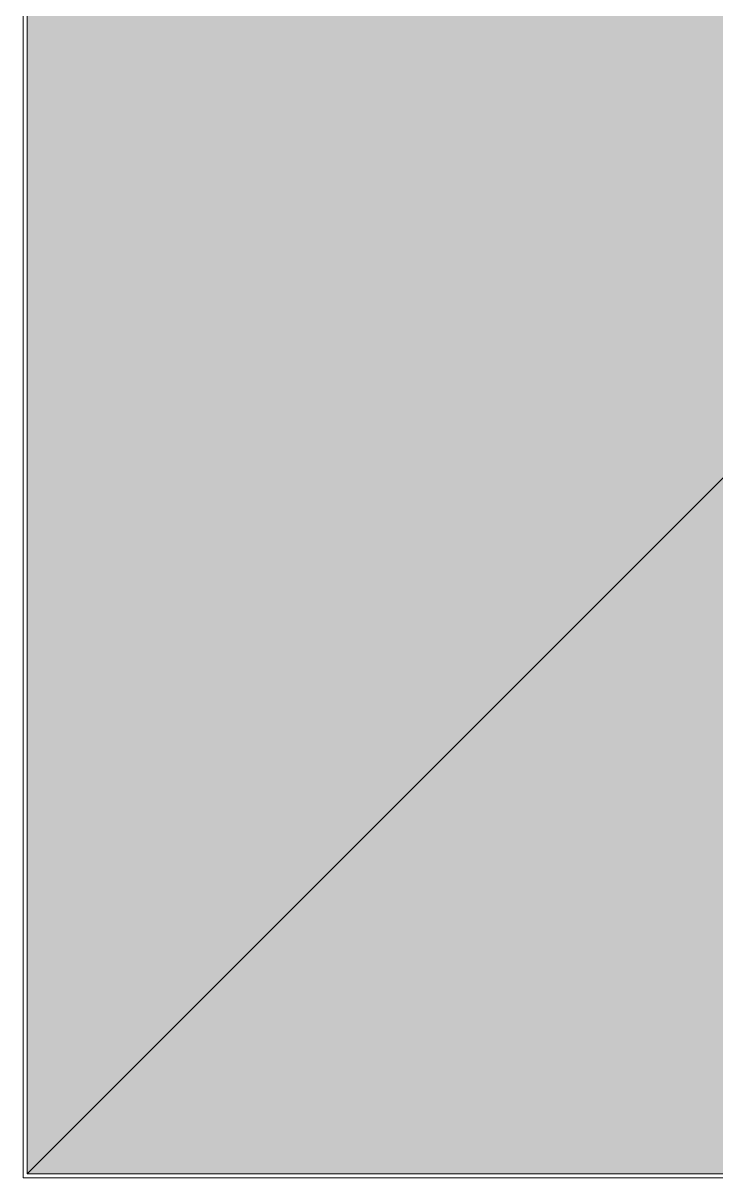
# Model space of a CAD drawing. Header units: millimetres. Extents: x -5507 to 191320, y -8553 to 29000.
# Drawn here: x 59929 to 60276, y 14773 to 15351 of the extents above; entities that cross this region are included whole.
import ezdxf

# ---------------------------------------------------------------- set-up
doc = ezdxf.new("R2010")
doc.units = ezdxf.units.MM
doc.layers.add('A-DETL-2', color=7, linetype='Continuous', lineweight=5)
doc.layers.add('A-GENM-1', color=7, linetype='Continuous', lineweight=5)
doc.layers.add('A-DETL-GENF-4', color=7, linetype='Continuous', lineweight=9, true_color=0xc0c0c0, transparency=0.4)
doc.layers.add('A-GENM-2', color=7, linetype='Continuous', lineweight=5, true_color=0x737373)

# ---------------------------------------------------------------- blocks, each defined once
blk = doc.blocks.new('парапет1 - парапет-18629556-3_5_1_птичка')
at = {"layer": 'A-GENM-1'}
for p, q in [((-2411.07, 14772.93), (-2411.07, 27400.07)), ((-268, 14772.93), (-2411.07, 14772.93))]:
    blk.add_line(p, q, dxfattribs=at)
at = {"layer": 'A-GENM-2'}
blk.add_line((-2409.07, 14774.93), (-1701.79, 15482.21), dxfattribs=at)

msp = doc.modelspace()

# ---------------------------------------------------------------- hatches: boundary and pattern name
at = {"layer": 'A-DETL-GENF-4'}
msp.add_hatch(color=256, dxfattribs=at).paths.add_polyline_path([(61411.34, 14774.93), (62071.98, 14774.93), (62071.98, 15358), (101099.98, 15358), (101099.98, 23888.32), (96268.05, 23888.32), (96268.05, 27398.07), (59930.91, 27398.07), (59930.91, 14774.93), (60945.25, 14774.93)])

# ---------------------------------------------------------------- linework, layer by layer
at = {"layer": 'A-DETL-2'}
for p, q in [((59930.91, 27398.07), (59930.91, 14774.93)), ((59930.91, 14774.93), (62071.98, 14774.93))]:
    msp.add_line(p, q, dxfattribs=at)

# ---------------------------------------------------------------- block references
at = {"layer": 'A-GENM-1'}
msp.add_blockref('парапет1 - парапет-18629556-3_5_1_птичка', (62339.98, 0), dxfattribs=at)

doc.saveas('drawing.dxf')
